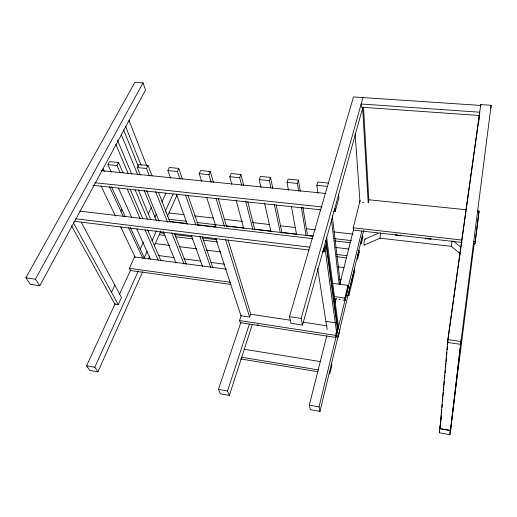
<?xml version="1.0" encoding="UTF-8"?>
<svg xmlns="http://www.w3.org/2000/svg" width="517" height="517" viewBox="0 0 517 517"><rect width="100%" height="100%" fill="white"/><g stroke="black" fill="none" stroke-linecap="round" stroke-linejoin="round"><path stroke-width="0.78" d="M425.937 237.917L425.911 238.692L430.932 239.261L430.965 238.486M474.16 243.494L449.874 434.674L439.34 432.781L441.227 417.523M490.756 108.583L491.15 105.281L480.784 104.596L447.838 339.585L439.915 428.535L450.559 430.428L461.183 339.675M440.471 424.425L440.762 421.213M440.904 419.61L441.266 415.597M441.408 413.994L441.77 409.981M441.983 407.577L442.268 404.365M442.487 401.961L442.843 397.948M442.991 396.345L443.347 392.332M443.496 390.729L443.851 386.716M443.993 385.113L444.355 381.1M444.568 378.696L444.859 375.484M445.072 373.08L445.363 369.868M445.576 367.464L445.938 363.451M446.081 361.848L446.436 357.835M446.656 355.425L446.94 352.219M447.16 349.809L447.444 346.603M447.664 344.193L447.948 340.987M478.748 121.514L479.001 119.117M479.169 117.521L479.724 112.195L361.17 104.014L361.364 107.206L479.375 115.485M479.349 117.973L479.517 116.37M480.642 105.907L480.784 104.596M449.874 434.674L450.346 430.596L439.702 428.703M450.559 430.428L460.912 341.511L447.838 339.585M473.326 243.727L474.923 243.908L479.065 211.052L477.462 210.891M479.065 211.052L474.923 243.908M491.15 105.281L460.582 344.335L447.586 342.409L449.486 328.844M439.34 432.781L439.663 430.39M439.883 428.793L440.755 422.408M449.712 327.255L453.622 299.33M453.842 297.734L457.752 269.816M457.978 268.22L479.427 115.065M452.091 240.941L451.444 246.428L460.602 254.047M348.891 295.446L354.727 271.192L354.52 268.937L348.658 293.229L348.891 295.446L347.295 295.226M326.828 335.649L309.321 405.147L310.355 409.69L319.978 411.416L363.645 230.485M340.005 329.419L338.131 337.207L337.847 335.139M335.824 337.478L335.552 335.371L337.498 327.397L337.756 329.523L335.824 337.478L240.179 322.627L239.513 320.527L241.303 315.208M342.726 299.97L345.123 300.299L344.871 298.05L347.954 285.384L331.972 283.251M368.356 202.205L368.841 200.228L363.548 107.594M319.978 411.416L319.047 406.873L361.758 231.202M345.123 300.299L348.193 287.659L347.954 285.384M380.564 232.824L380.027 238.195L451.477 246.357M462.133 242.454L353.408 230.104L353.214 227.79L360.11 200.48M335.087 302.852L336.27 298.173M340.005 283.335L353.576 229.458M333.594 211.22L335.197 211.395L338.919 197.882L338.596 194.78M322.453 251.682L324.056 251.882L326.427 243.274L326.02 240.256M480.674 105.429L353.473 96.938L289.468 316.675L290.974 323.325L302.529 325.051L362.766 107.51M302.529 325.051L301.172 318.401L362.973 97.577M317.955 193.313L316.863 185.345L317.865 182.036L328.385 183.07M240.961 322.13L218.439 389.385L220.332 393.825L229.341 395.447L252.322 324.437M298.697 191.355L297.372 183.412L298.432 180.136L288.137 179.128L287.038 182.391L288.492 190.321M215.692 238.447L240.974 315.79L249.621 317.083L250.687 313.813M229.341 395.447L227.532 391.001L249.336 324.217M270.863 187.703L269.383 180.64L270.527 177.402L260.432 176.42L259.256 179.632L261.02 187.477M241.685 185.513L239.694 177.693L240.928 174.507L231.054 173.544L229.781 176.717L231.868 184.459M214.807 227.092L215.718 224.785L313.095 236.217M211.24 182.365L208.92 174.649L210.245 171.502L200.583 170.558L199.226 173.686L201.643 181.338M115.188 303.608L86.585 365.803L89.751 370.379L97.907 371.846L142.763 271.567M148.373 259.03L149.691 256.083M154.305 245.762L160.903 231.015M167.502 216.268L177.066 194.883M97.907 371.846L94.811 367.27L138.304 271.031M143.946 258.545L147.267 251.197M151.914 240.916L156.561 230.627M165.194 211.531L173.163 193.894M71.54 225.832L114.864 304.125L118.231 304.655L121.482 297.534L81.305 222.278M119.556 294.095L130.665 269.952M140.081 249.459L143.448 242.143M148.159 231.9L148.831 230.433M154.887 217.263L156.237 214.342M161.957 201.901L165.996 193.119M179.994 179.141L177.344 171.515L178.759 168.419L169.324 167.502L167.883 170.578L170.61 178.139M230.983 284.473L130.42 270.533L129.334 268.336L134.588 256.949L226.491 269.195M118.231 304.655L111.53 292.273L114.903 285.074M150.699 219.628L148.289 213.78L151.177 207.614L144.153 190.443M149.432 175.935L146.498 168.458L148.004 165.414L138.782 164.509L137.251 167.547L140.288 175.011M123.259 216.326L120.907 211.272L121.876 209.327L111.433 186.844M120.209 172.924L116.991 165.537L118.58 162.532L109.559 161.647L107.956 164.639L111.239 171.961M364.388 244.845C363.406 244.812 364.239 240.237 365.06 239.022L378.05 233.329M39.822 285.72L145.561 90.029L143.035 82.869L134.937 82.326L25.85 277.81L30.335 284.298L39.822 285.72L35.434 279.225L25.85 277.81M35.434 279.225L143.035 82.869M380.131 238.13L364.117 245.181M107.956 164.639L116.991 165.537M137.251 167.547L146.498 168.458M167.883 170.578L177.344 171.515M199.226 173.686L208.92 174.649M229.781 176.717L239.694 177.693M259.256 179.632L269.383 180.64M287.038 182.391L297.372 183.412M316.863 185.345L327.416 186.391M101.326 170.655L325.775 193.474M368.518 199.743L466.25 209.74M362.23 202.25L363.722 202.405M94.727 182.714L322.001 206.942M92.957 185.312L320.76 209.837M353.214 227.79L461.565 240.011M473.604 241.368L475.213 241.549M397.108 234.647L395.705 234.485L395.712 235.261L400.63 235.817L400.63 235.048M168.994 212.959L184.194 214.71M194.599 215.906L213.799 218.116M224.204 219.311L242.602 221.425M252.206 222.53L269.809 224.552M280.214 225.748L295.414 227.499M306.62 228.785L315.422 229.8M333.82 231.913L353.027 234.123M168.716 219.176L186.346 221.244M196.764 222.465L215.996 224.721M226.42 225.948L244.05 228.016M254.467 229.238L271.296 231.209M281.713 232.437L296.144 234.13M307.363 235.442L312.972 236.101M334.609 238.641L351.437 240.618M169.621 221.412L187.257 223.499M197.681 224.727L215.318 226.814M334.77 240.928L350.003 242.725M79.792 211.136L312.391 238.634M335.779 247.469L348.587 249.013M75.624 218.762L310.032 247.229M74.009 221.25L308.83 250.015M160.005 232.74L163.999 233.232M174.391 234.505L191.969 236.663M202.354 237.943L216.739 239.707M336.606 254.435L346.991 255.708M159.346 234.757L164.942 235.448M175.334 236.734L192.919 238.912M203.31 240.192L217.696 241.975M336.787 256.697L346.377 257.886M155.158 243.578L169.57 245.413M179.179 246.635L196.796 248.877M206.399 250.099L220.811 251.928M337.704 266.798L344.115 267.612M158.208 255.501L174.19 257.602M183.781 258.862L200.57 261.072M210.955 262.436L224.546 264.226M339.637 279.361L341.233 279.574M129.334 268.336L230.711 282.314M334.493 296.622L344.871 298.05M333.95 298.755L336.341 299.084M338.738 299.414L340.335 299.64M317.677 268.459L325.91 321.367L335.255 322.737L336.38 331.093M289.468 316.675L301.172 318.401M250.021 314.136L290.58 320.281M303.305 322.214L327.158 325.833M257.143 324.889L258.733 325.128M239.513 320.527L335.552 335.371M244.108 349.259L320.437 361.603M241.458 357.221L318.446 369.907M240.625 358.947L317.929 371.736M309.321 405.147L319.047 406.873M86.585 365.803L94.811 367.27M218.439 389.385L227.532 391.001M453.487 241.142L460.809 247.178M365.06 239.022L365.202 239.52M73.427 222.808L111.53 292.273M100.944 185.745L115.504 216.1M120.674 226.911L135.15 257.188M109.391 186.631L120.907 211.272M128.643 227.874L142.757 258.183M103.012 168.71L104.356 171.612M121.876 209.327L125.217 216.558M130.232 227.396L144.611 258.474M118.471 188.065L131.615 217.34M136.869 229.057L150.344 259.062M127.292 189.164L140.165 218.704M144.993 229.781L158.189 260.057M118.58 162.532L123.046 172.885M130.071 189.164L142.834 218.756M147.623 229.852L161.026 260.917M115.776 144.146L128.235 173.615M135.092 189.817L147.5 219.24M117.482 140.068L131.796 174.319M138.33 189.952L148.289 213.78M121.236 134.446L137.735 174.765M146.654 190.683L159.094 221.289M163.34 231.739L176.077 263.088M123.595 129.845L138.382 166.526M151.177 207.614L156.496 220.83M125.612 126.413L141.122 165.369M155.604 191.639L167.644 222.291M171.754 232.753L184.091 264.155M148.004 165.414L152.082 175.896M158.486 192.376L170.132 222.336M174.5 233.568L186.437 264.277M128.946 120.248L146.809 166.06M176.349 194.011L187.277 224.242M191.374 235.578L202.574 266.565M185.558 195.155L195.891 224.901M199.866 236.34L210.736 267.606M178.759 168.419L182.411 179.044M187.884 194.967L198.315 225.302M202.225 236.683L212.914 267.774M206.703 197.41L215.867 226.491M225.58 239.655L249.621 317.083M228.075 239.998L250.448 313.043M216.112 198.586L224.475 226.388M210.245 171.502L213.463 182.339M218.29 198.586L226.569 226.44M236.049 199.956L243.772 228.624M245.665 201.152L252.826 229.296M240.928 174.507L243.688 185.474M247.824 201.927L254.913 230.13M264.549 203.162L270.902 231.39M274.32 204.196L280.246 232.469M270.527 177.402L272.808 188.421M276.227 204.952L282.088 233.283M291.388 206.186L296.609 234.75M301.353 207.246L306.129 235.855M329.555 371.736L329.885 373.713L331.882 365.403L331.565 363.399M298.432 180.136L300.267 191.284M302.884 207.214L307.602 235.875M325.91 321.367L327.183 329.717M323.636 248.884L324.056 251.882M320.139 209.249L320.359 210.839M335.255 322.737L324.889 247.288M325.988 240.243L337.944 329.29M326.666 237.807L338.493 327.041M337.407 329.232L326.085 245.006M331.371 219.105L339.268 284.544M332.276 215.86L340.432 284.641M334.848 208.312L335.197 211.395M351.625 280.938L351.844 283.18M355.114 133.761L359.994 202.018M362.65 107.924L368.194 202.871M359.179 252.561L357.57 259.269L357.383 256.988L358.998 250.267L359.179 252.561M362.792 237.549L361.228 244.05L361.053 241.743L362.63 235.229L362.792 237.549"/></g></svg>
